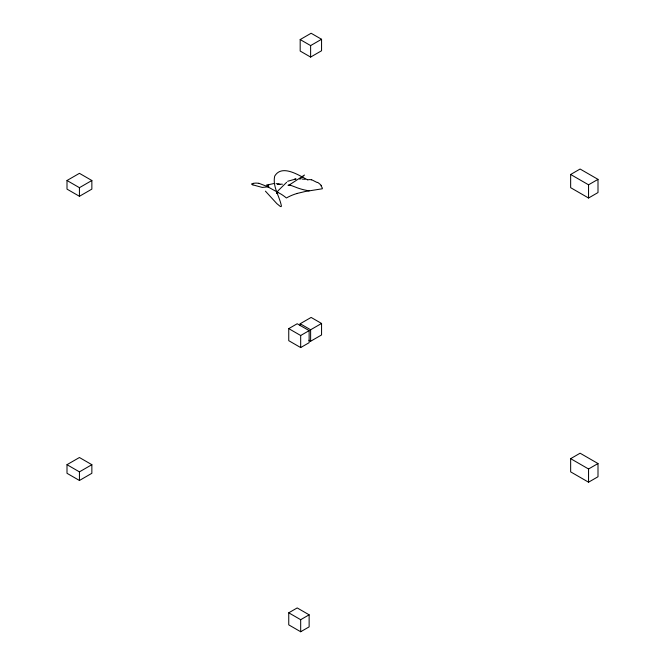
<?xml version="1.0" encoding="UTF-8"?>
<svg xmlns="http://www.w3.org/2000/svg" width="665" height="665" viewBox="0 0 665 665"><rect width="100%" height="100%" fill="white"/><g stroke="black" fill="none" stroke-linecap="round" stroke-linejoin="round"><path stroke-width="1" d="M286.657 182.31L278.203 190.606L276.391 193.224L277.962 192.584M299.799 179.367L304.462 175.028L288.427 185.535M300.181 39.568L311.12 33.25L321.561 39.277L321.561 50.756L310.622 57.074L300.181 51.047L300.181 39.568L310.622 45.594L321.561 39.277M66.999 180.506L79.434 173.332L91.861 180.506L91.861 189.118L79.434 196.291L66.999 189.118L66.999 180.506L79.434 187.68L91.861 180.506M288.751 328.626L297.197 323.747L309.134 330.63L309.134 342.691L300.68 347.571L288.751 340.68L288.751 328.626L300.68 335.509L309.134 330.63M300.181 325.659L300.181 323.747L311.12 317.429L321.561 323.456L321.561 334.944L310.622 341.253L308.884 340.256M66.999 464.685L79.434 457.512L91.861 464.685L91.861 473.297L79.434 480.479L66.999 473.297L66.999 464.685L79.434 471.867L91.861 464.685M570.653 174.479L580.096 169.026L598.001 179.359L598.001 192.559L588.55 198.012L570.653 187.68L570.653 174.479L588.55 184.812L598.001 179.359M300.181 323.747L310.622 329.774L321.561 323.456M288.751 612.806L297.197 607.926L309.134 614.817L309.134 626.871L300.68 631.75L288.751 624.859L288.751 612.806L300.68 619.697L309.134 614.817M570.653 458.659L580.096 453.206L598.001 463.538L598.001 476.747L588.55 482.2L570.653 471.867L570.653 458.659L588.55 468.991L598.001 463.538M287.604 181.279L295.742 179.026M297.122 193.44L305.335 191.478L322.284 188.785A7.24 4.181 0 0 0 322.267 187.921L320.962 185.701M253.498 183.316L251.57 184.006A6.908 6.118 20.3 0 0 252.916 184.928M267.962 184.82L273.781 183.565M288.003 185.236L289.001 185.086M268.851 186.74L262.276 187.439L252.941 184.878M296.016 178.976L294.47 179.209M282.417 184.18L277.646 184.188L279.774 184.488L276.091 183.59M305.144 179.301L302.068 179.085M267.654 185.227L268.71 185.402L266.424 185.02M258.751 183.241L267.131 186.466L281.303 194.271A62.751 36.234 0 0 1 286.407 197.987A41.895 24.189 0 0 1 297.13 193.457M290.372 185.203L294.836 186.865A43.99 25.395 0 0 0 309.134 190.855M311.461 179.641L317.155 182.518M279.059 184.247L279.774 184.488M307.496 179.816C298.718 175.178 281.844 163.981 274.687 176.142C272.401 186.616 279.483 196.034 281.411 205.975L281.154 206.616L280.364 206.507L276.848 203.631L265.418 191.146M588.55 184.812L588.55 198.012M588.55 468.991L588.55 482.2M310.622 45.594L310.622 57.074M310.622 329.774L310.622 341.253M300.68 335.509L300.68 347.571M300.68 619.697L300.68 631.75M79.434 187.68L79.434 196.291M79.434 471.867L79.434 480.479M289.042 185.161A10.075 5.195 48 0 1 290.414 185.311M253.523 183.374A20.74 13.724 55.4 0 1 258.776 183.382M307.845 179.891A12.369 7.589 60.4 0 1 311.494 179.866M317.562 182.31A33.591 19.759 -1.2 0 1 321.386 185.56"/></g></svg>
